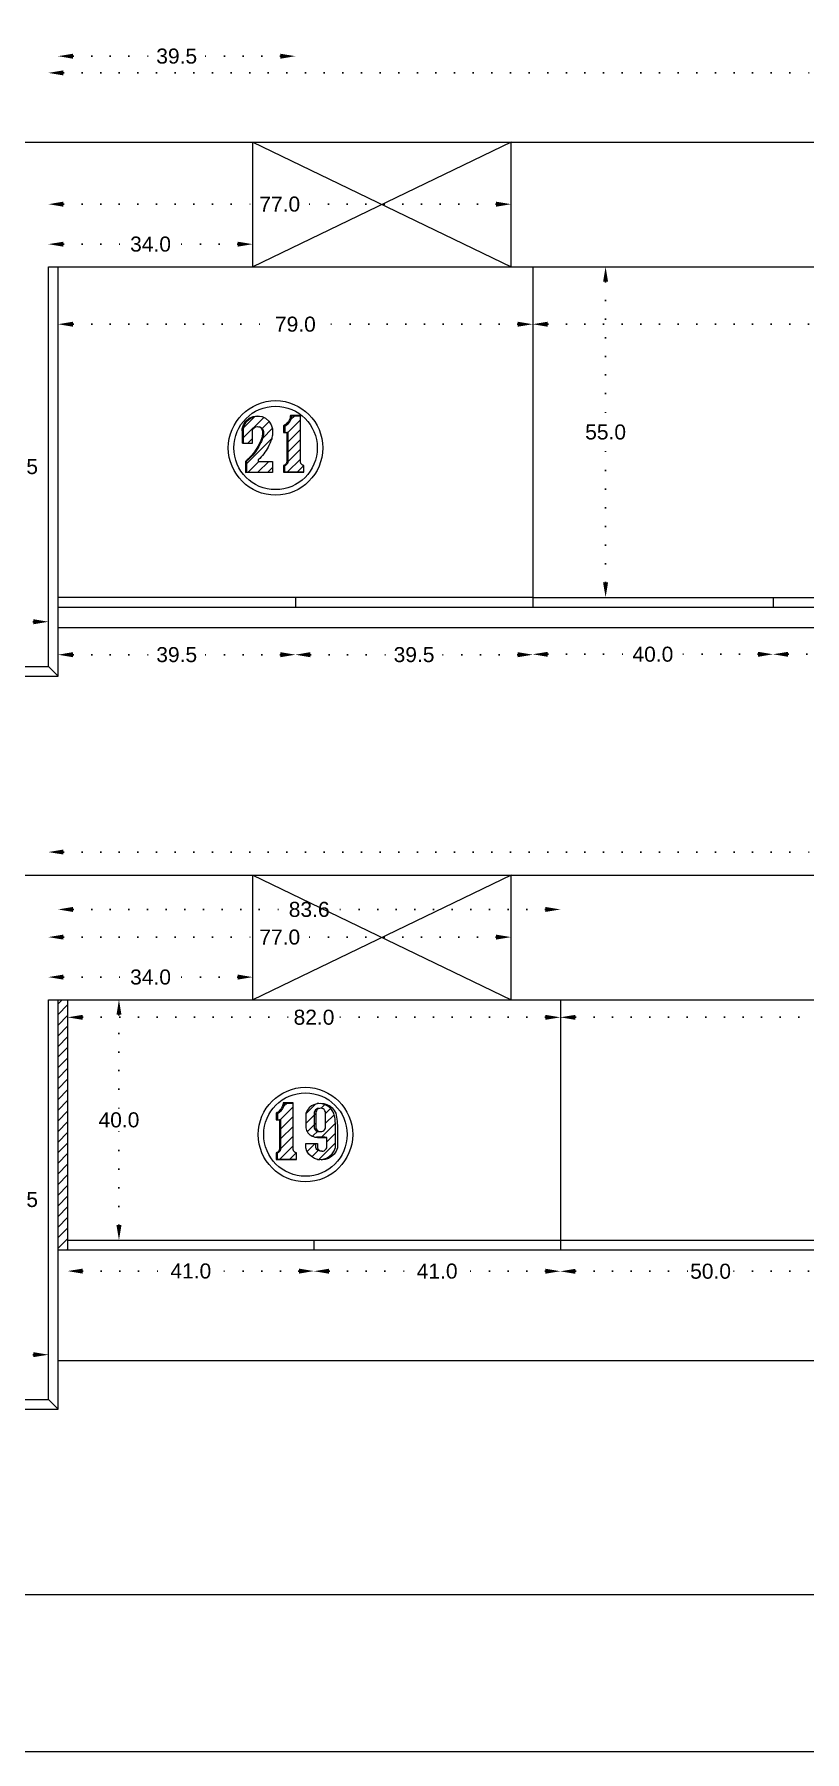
# Model space of a CAD drawing. Header units: inches. Extents: x 104 to 9740, y 936 to 6735.
# Drawn here: x 4926.4 to 5054.6, y 1993.8 to 2279.5 of the extents above; entities that cross this region are included whole.
import ezdxf

# ---------------------------------------------------------------- set-up
doc = ezdxf.new("R2010")
doc.units = ezdxf.units.IN
doc.header["$MEASUREMENT"] = 0
doc.linetypes.add('ACAD_ISO07W100', pattern=[3, 0, -3])
doc.styles.get("Standard").update_dxf_attribs({"font": 'arial.ttf'})
doc.dimstyles.new('Copy of Standard', dxfattribs={"dimtxt": 2.5, "dimasz": 2.5, "dimexe": 0.18, "dimexo": 0.0625, "dimgap": 0.09, "dimtad": 0, "dimtih": 1, "dimtoh": 1, "dimdec": 1, "dimzin": 0, "dimdsep": 46, "dimtxsty": 'Standard', "dimcen": 0.09, "dimse1": 1, "dimse2": 1, "dimadec": 0, "dimazin": 0, "dimtfac": 1, "dimtdec": 1, "dimtix": 1, "dimtofl": 0, "dimtmove": 0, "dimatfit": 3, "dimfxl": 1, "dimtolj": 1, "dimtzin": 0, "dimarcsym": 0})
pattern_1 = [(45, (4276.5393, 2667.8275), (-0.8148213, 0.8148213), [])]
pattern_2 = [(45, (4307.1, 2783.7277), (-0.8148213, 0.8148213), [])]

# ---------------------------------------------------------------- blocks, each defined once
blk = doc.blocks.new('*D622')
at = {"color": 0, "linetype": 'ACAD_ISO07W100', "lineweight": -2, "transparency": 16777216}
for p, q in [((4931.26, 2143.43), (5058.33, 2143.43)), ((5194.06, 2143.43), (5067, 2143.43))]:
    blk.add_line(p, q, dxfattribs=at)
at = {"color": 0, "transparency": 16777216}
for points in [[(4931.26, 2143.85), (4931.26, 2143.02), (4928.76, 2143.43)], [(5194.06, 2143.85), (5194.06, 2143.02), (5196.56, 2143.43)]]:
    blk.add_solid(points, dxfattribs=at)
at = {"layer": 'Defpoints', "color": 0, "transparency": 16777216}
for p in [(4928.76, 2143.43), (4928.76, 2118.87), (5196.56, 2118.87)]:
    blk.add_point(p, dxfattribs=at)
at = {"color": 0, "lineweight": 20, "transparency": 16777216, "insert": (5062.66, 2143.43), "char_height": 2.5, "attachment_point": 5}
blk.add_mtext('\\A1;267.8', dxfattribs=at)
blk = doc.blocks.new('*D623')
at = {"color": 0, "linetype": 'ACAD_ISO07W100', "lineweight": -2, "transparency": 16777216}
for p, q in [((4923.63, 2116.37), (4923.63, 2086.98)), ((4923.63, 2054.87), (4923.63, 2084.25))]:
    blk.add_line(p, q, dxfattribs=at)
at = {"color": 0, "transparency": 16777216}
for points in [[(4923.21, 2116.37), (4924.04, 2116.37), (4923.63, 2118.87)], [(4923.21, 2054.87), (4924.04, 2054.87), (4923.63, 2052.37)]]:
    blk.add_solid(points, dxfattribs=at)
at = {"layer": 'Defpoints', "color": 0, "transparency": 16777216}
for p in [(4928.76, 2118.87), (4923.63, 2052.37), (4928.76, 2052.37)]:
    blk.add_point(p, dxfattribs=at)
at = {"color": 0, "lineweight": 20, "transparency": 16777216, "insert": (4923.63, 2085.62), "char_height": 2.5, "attachment_point": 5}
blk.add_mtext('\\A1;66.5', dxfattribs=at)
blk = doc.blocks.new('*D643')
at = {"color": 0, "linetype": 'ACAD_ISO07W100', "lineweight": -2, "transparency": 16777216}
for p, q in [((4915.86, 2059.82), (4917.85, 2059.82)), ((4926.26, 2059.82), (4924.28, 2059.82))]:
    blk.add_line(p, q, dxfattribs=at)
at = {"color": 0, "transparency": 16777216}
for points in [[(4915.86, 2060.24), (4915.86, 2059.41), (4913.36, 2059.82)], [(4926.26, 2060.24), (4926.26, 2059.41), (4928.76, 2059.82)]]:
    blk.add_solid(points, dxfattribs=at)
at = {"layer": 'Defpoints', "color": 0, "transparency": 16777216}
for p in [(4913.36, 2059.82), (4913.36, 2052.37), (4928.76, 2052.37)]:
    blk.add_point(p, dxfattribs=at)
at = {"color": 0, "lineweight": 20, "transparency": 16777216, "insert": (4921.06, 2059.82), "char_height": 2.5, "attachment_point": 5}
blk.add_mtext('\\A1;15.4', dxfattribs=at)
blk = doc.blocks.new('*D647')
at = {"color": 0, "linetype": 'ACAD_ISO07W100', "lineweight": -2, "transparency": 16777216}
for p, q in [((4931.26, 2122.63), (4942.43, 2122.63)), ((4960.26, 2122.63), (4949.1, 2122.63))]:
    blk.add_line(p, q, dxfattribs=at)
at = {"color": 0, "transparency": 16777216}
for points in [[(4931.26, 2123.05), (4931.26, 2122.21), (4928.76, 2122.63)], [(4960.26, 2123.05), (4960.26, 2122.21), (4962.76, 2122.63)]]:
    blk.add_solid(points, dxfattribs=at)
at = {"layer": 'Defpoints', "color": 0, "transparency": 16777216}
for p in [(4962.76, 2122.63), (4928.76, 2118.87), (4962.76, 2118.87)]:
    blk.add_point(p, dxfattribs=at)
at = {"color": 0, "lineweight": 20, "transparency": 16777216, "insert": (4945.76, 2122.63), "char_height": 2.5, "attachment_point": 5}
blk.add_mtext('\\A1;34.0', dxfattribs=at)
blk = doc.blocks.new('*D648')
at = {"color": 0, "linetype": 'ACAD_ISO07W100', "lineweight": -2, "transparency": 16777216}
for p, q in [((4931.26, 2129.28), (4963.94, 2129.28)), ((5003.26, 2129.28), (4970.59, 2129.28))]:
    blk.add_line(p, q, dxfattribs=at)
at = {"color": 0, "transparency": 16777216}
for points in [[(4931.26, 2129.7), (4931.26, 2128.87), (4928.76, 2129.28)], [(5003.26, 2129.7), (5003.26, 2128.87), (5005.76, 2129.28)]]:
    blk.add_solid(points, dxfattribs=at)
at = {"layer": 'Defpoints', "color": 0, "transparency": 16777216}
for p in [(5005.76, 2129.28), (4928.76, 2118.87), (5005.76, 2118.87)]:
    blk.add_point(p, dxfattribs=at)
at = {"color": 0, "lineweight": 20, "transparency": 16777216, "insert": (4967.26, 2129.28), "char_height": 2.5, "attachment_point": 5}
blk.add_mtext('\\A1;77.0', dxfattribs=at)
blk = doc.blocks.new('*D653')
at = {"color": 0, "linetype": 'ACAD_ISO07W100', "lineweight": -2, "transparency": 16777216}
for p, q in [((4940.5, 2116.37), (4940.5, 2100.23)), ((4940.5, 2081.37), (4940.5, 2097.5))]:
    blk.add_line(p, q, dxfattribs=at)
at = {"color": 0, "transparency": 16777216}
for points in [[(4940.09, 2116.37), (4940.92, 2116.37), (4940.5, 2118.87)], [(4940.09, 2081.37), (4940.92, 2081.37), (4940.5, 2078.87)]]:
    blk.add_solid(points, dxfattribs=at)
at = {"layer": 'Defpoints', "color": 0, "transparency": 16777216}
for p in [(5013.96, 2118.87), (4940.5, 2078.87), (5013.96, 2078.87)]:
    blk.add_point(p, dxfattribs=at)
at = {"color": 0, "lineweight": 20, "transparency": 16777216, "insert": (4940.5, 2098.87), "char_height": 2.5, "attachment_point": 5}
blk.add_mtext('\\A1;40.0', dxfattribs=at)
blk = doc.blocks.new('*D655')
at = {"color": 0, "linetype": 'ACAD_ISO07W100', "lineweight": -2, "transparency": 16777216}
for p, q in [((5016.46, 2115.94), (5059.78, 2115.94)), ((5111.46, 2115.94), (5068.15, 2115.94))]:
    blk.add_line(p, q, dxfattribs=at)
at = {"color": 0, "transparency": 16777216}
for points in [[(5016.46, 2116.35), (5016.46, 2115.52), (5013.96, 2115.94)], [(5111.46, 2116.35), (5111.46, 2115.52), (5113.96, 2115.94)]]:
    blk.add_solid(points, dxfattribs=at)
at = {"layer": 'Defpoints', "color": 0, "transparency": 16777216}
for p in [(5113.96, 2115.94), (5013.96, 2077.27), (5113.96, 2077.27)]:
    blk.add_point(p, dxfattribs=at)
at = {"color": 0, "lineweight": 20, "transparency": 16777216, "insert": (5063.96, 2115.94), "char_height": 2.5, "attachment_point": 5}
blk.add_mtext('\\A1;100.0', dxfattribs=at)
blk = doc.blocks.new('*D656')
at = {"color": 0, "linetype": 'ACAD_ISO07W100', "lineweight": -2, "transparency": 16777216}
for p, q in [((4932.86, 2133.88), (4968.83, 2133.88)), ((5011.46, 2133.88), (4975.5, 2133.88))]:
    blk.add_line(p, q, dxfattribs=at)
at = {"color": 0, "transparency": 16777216}
for points in [[(4932.86, 2134.3), (4932.86, 2133.47), (4930.36, 2133.88)], [(5011.46, 2134.3), (5011.46, 2133.47), (5013.96, 2133.88)]]:
    blk.add_solid(points, dxfattribs=at)
at = {"layer": 'Defpoints', "color": 0, "transparency": 16777216}
for p in [(5013.96, 2133.88), (4930.36, 2118.87), (5013.96, 2077.27)]:
    blk.add_point(p, dxfattribs=at)
at = {"color": 0, "lineweight": 20, "transparency": 16777216, "insert": (4972.16, 2133.88), "char_height": 2.5, "attachment_point": 5}
blk.add_mtext('\\A1;83.6', dxfattribs=at)
blk = doc.blocks.new('*D657')
at = {"color": 0, "linetype": 'ACAD_ISO07W100', "lineweight": -2, "transparency": 16777216}
for p, q in [((4934.46, 2115.94), (4969.63, 2115.94)), ((5011.46, 2115.94), (4976.3, 2115.94))]:
    blk.add_line(p, q, dxfattribs=at)
at = {"color": 0, "transparency": 16777216}
for points in [[(4934.46, 2116.35), (4934.46, 2115.52), (4931.96, 2115.94)], [(5011.46, 2116.35), (5011.46, 2115.52), (5013.96, 2115.94)]]:
    blk.add_solid(points, dxfattribs=at)
at = {"layer": 'Defpoints', "color": 0, "transparency": 16777216}
for p in [(4931.96, 2118.87), (5013.96, 2118.87), (4931.96, 2115.94)]:
    blk.add_point(p, dxfattribs=at)
at = {"color": 0, "lineweight": 20, "transparency": 16777216, "insert": (4972.96, 2115.94), "char_height": 2.5, "attachment_point": 5}
blk.add_mtext('\\A1;82.0', dxfattribs=at)
blk = doc.blocks.new('*D619')
at = {"color": 0, "linetype": 'ACAD_ISO07W100', "lineweight": -2, "transparency": 16777216}
for p, q in [((4975.46, 2073.71), (4990.08, 2073.71)), ((5011.46, 2073.71), (4996.85, 2073.71))]:
    blk.add_line(p, q, dxfattribs=at)
at = {"color": 0, "transparency": 16777216}
for points in [[(4975.46, 2074.12), (4975.46, 2073.29), (4972.96, 2073.71)], [(5011.46, 2074.12), (5011.46, 2073.29), (5013.96, 2073.71)]]:
    blk.add_solid(points, dxfattribs=at)
at = {"layer": 'Defpoints', "color": 0, "transparency": 16777216}
for p in [(4972.96, 2077.27), (5013.96, 2077.27), (4972.96, 2073.71)]:
    blk.add_point(p, dxfattribs=at)
at = {"color": 0, "lineweight": 20, "transparency": 16777216, "insert": (4993.46, 2073.71), "char_height": 2.5, "attachment_point": 5}
blk.add_mtext('\\A1;41.0', dxfattribs=at)
blk = doc.blocks.new('*D620')
at = {"color": 0, "linetype": 'ACAD_ISO07W100', "lineweight": -2, "transparency": 16777216}
for p, q in [((4934.46, 2073.73), (4949.08, 2073.73)), ((4970.46, 2073.73), (4955.85, 2073.73))]:
    blk.add_line(p, q, dxfattribs=at)
at = {"color": 0, "transparency": 16777216}
for points in [[(4934.46, 2074.14), (4934.46, 2073.31), (4931.96, 2073.73)], [(4970.46, 2074.14), (4970.46, 2073.31), (4972.96, 2073.73)]]:
    blk.add_solid(points, dxfattribs=at)
at = {"layer": 'Defpoints', "color": 0, "transparency": 16777216}
for p in [(4931.96, 2077.27), (4972.96, 2077.27), (4931.96, 2073.73)]:
    blk.add_point(p, dxfattribs=at)
at = {"color": 0, "lineweight": 20, "transparency": 16777216, "insert": (4952.46, 2073.73), "char_height": 2.5, "attachment_point": 5}
blk.add_mtext('\\A1;41.0', dxfattribs=at)
blk = doc.blocks.new('*D661')
at = {"color": 0, "linetype": 'ACAD_ISO07W100', "lineweight": -2, "transparency": 16777216}
for p, q in [((5016.46, 2073.69), (5035.63, 2073.69)), ((5061.46, 2073.69), (5042.3, 2073.69))]:
    blk.add_line(p, q, dxfattribs=at)
at = {"color": 0, "transparency": 16777216}
for points in [[(5016.46, 2074.1), (5016.46, 2073.27), (5013.96, 2073.69)], [(5061.46, 2074.1), (5061.46, 2073.27), (5063.96, 2073.69)]]:
    blk.add_solid(points, dxfattribs=at)
at = {"layer": 'Defpoints', "color": 0, "transparency": 16777216}
for p in [(5013.96, 2077.27), (5063.96, 2077.27), (5013.96, 2073.69)]:
    blk.add_point(p, dxfattribs=at)
at = {"color": 0, "lineweight": 20, "transparency": 16777216, "insert": (5038.96, 2073.69), "char_height": 2.5, "attachment_point": 5}
blk.add_mtext('\\A1;50.0', dxfattribs=at)
blk = doc.blocks.new('*D626')
at = {"color": 0, "linetype": 'ACAD_ISO07W100', "lineweight": -2, "transparency": 16777216}
for p, q in [((4931.26, 2273.04), (5058.33, 2273.04)), ((5194.06, 2273.04), (5067, 2273.04))]:
    blk.add_line(p, q, dxfattribs=at)
at = {"color": 0, "transparency": 16777216}
for points in [[(4931.26, 2273.46), (4931.26, 2272.62), (4928.76, 2273.04)], [(5194.06, 2273.46), (5194.06, 2272.62), (5196.56, 2273.04)]]:
    blk.add_solid(points, dxfattribs=at)
at = {"layer": 'Defpoints', "color": 0, "transparency": 16777216}
for p in [(4928.76, 2273.04), (4928.76, 2240.79), (5196.56, 2240.79)]:
    blk.add_point(p, dxfattribs=at)
at = {"color": 0, "lineweight": 20, "transparency": 16777216, "insert": (5062.66, 2273.04), "char_height": 2.5, "attachment_point": 5}
blk.add_mtext('\\A1;267.8', dxfattribs=at)
blk = doc.blocks.new('*D627')
at = {"color": 0, "linetype": 'ACAD_ISO07W100', "lineweight": -2, "transparency": 16777216}
for p, q in [((4923.63, 2238.29), (4923.63, 2208.9)), ((4923.63, 2176.79), (4923.63, 2206.17))]:
    blk.add_line(p, q, dxfattribs=at)
at = {"color": 0, "transparency": 16777216}
for points in [[(4923.21, 2238.29), (4924.04, 2238.29), (4923.63, 2240.79)], [(4923.21, 2176.79), (4924.04, 2176.79), (4923.63, 2174.29)]]:
    blk.add_solid(points, dxfattribs=at)
at = {"layer": 'Defpoints', "color": 0, "transparency": 16777216}
for p in [(4928.76, 2240.79), (4923.63, 2174.29), (4928.76, 2174.29)]:
    blk.add_point(p, dxfattribs=at)
at = {"color": 0, "lineweight": 20, "transparency": 16777216, "insert": (4923.63, 2207.54), "char_height": 2.5, "attachment_point": 5}
blk.add_mtext('\\A1;66.5', dxfattribs=at)
blk = doc.blocks.new('*D628')
at = {"color": 0, "linetype": 'ACAD_ISO07W100', "lineweight": -2, "transparency": 16777216}
for p, q in [((4915.86, 2181.74), (4917.85, 2181.74)), ((4926.26, 2181.74), (4924.28, 2181.74))]:
    blk.add_line(p, q, dxfattribs=at)
at = {"color": 0, "transparency": 16777216}
for points in [[(4915.86, 2182.16), (4915.86, 2181.32), (4913.36, 2181.74)], [(4926.26, 2182.16), (4926.26, 2181.32), (4928.76, 2181.74)]]:
    blk.add_solid(points, dxfattribs=at)
at = {"layer": 'Defpoints', "color": 0, "transparency": 16777216}
for p in [(4913.36, 2181.74), (4913.36, 2174.29), (4928.76, 2174.29)]:
    blk.add_point(p, dxfattribs=at)
at = {"color": 0, "lineweight": 20, "transparency": 16777216, "insert": (4921.06, 2181.74), "char_height": 2.5, "attachment_point": 5}
blk.add_mtext('\\A1;15.4', dxfattribs=at)
blk = doc.blocks.new('*D632')
at = {"color": 0, "linetype": 'ACAD_ISO07W100', "lineweight": -2, "transparency": 16777216}
for p, q in [((4931.26, 2244.55), (4942.43, 2244.55)), ((4960.26, 2244.55), (4949.1, 2244.55))]:
    blk.add_line(p, q, dxfattribs=at)
at = {"color": 0, "transparency": 16777216}
for points in [[(4931.26, 2244.96), (4931.26, 2244.13), (4928.76, 2244.55)], [(4960.26, 2244.96), (4960.26, 2244.13), (4962.76, 2244.55)]]:
    blk.add_solid(points, dxfattribs=at)
at = {"layer": 'Defpoints', "color": 0, "transparency": 16777216}
for p in [(4962.76, 2244.55), (4928.76, 2240.79), (4962.76, 2240.79)]:
    blk.add_point(p, dxfattribs=at)
at = {"color": 0, "lineweight": 20, "transparency": 16777216, "insert": (4945.76, 2244.55), "char_height": 2.5, "attachment_point": 5}
blk.add_mtext('\\A1;34.0', dxfattribs=at)
blk = doc.blocks.new('*D633')
at = {"color": 0, "linetype": 'ACAD_ISO07W100', "lineweight": -2, "transparency": 16777216}
for p, q in [((4931.26, 2251.2), (4963.94, 2251.2)), ((5003.26, 2251.2), (4970.59, 2251.2))]:
    blk.add_line(p, q, dxfattribs=at)
at = {"color": 0, "transparency": 16777216}
for points in [[(4931.26, 2251.62), (4931.26, 2250.78), (4928.76, 2251.2)], [(5003.26, 2251.62), (5003.26, 2250.78), (5005.76, 2251.2)]]:
    blk.add_solid(points, dxfattribs=at)
at = {"layer": 'Defpoints', "color": 0, "transparency": 16777216}
for p in [(5005.76, 2251.2), (4928.76, 2240.79), (5005.76, 2240.79)]:
    blk.add_point(p, dxfattribs=at)
at = {"color": 0, "lineweight": 20, "transparency": 16777216, "insert": (4967.26, 2251.2), "char_height": 2.5, "attachment_point": 5}
blk.add_mtext('\\A1;77.0', dxfattribs=at)
blk = doc.blocks.new('*D637')
at = {"color": 0, "linetype": 'ACAD_ISO07W100', "lineweight": -2, "transparency": 16777216}
for p, q in [((4972.36, 2176.26), (4986.27, 2176.26)), ((5006.86, 2176.26), (4992.96, 2176.26))]:
    blk.add_line(p, q, dxfattribs=at)
at = {"color": 0, "transparency": 16777216}
for points in [[(4972.36, 2176.68), (4972.36, 2175.84), (4969.86, 2176.26)], [(5006.86, 2176.68), (5006.86, 2175.84), (5009.36, 2176.26)]]:
    blk.add_solid(points, dxfattribs=at)
at = {"layer": 'Defpoints', "color": 0, "transparency": 16777216}
for p in [(4969.86, 2184.19), (5009.36, 2184.19), (5009.36, 2176.26)]:
    blk.add_point(p, dxfattribs=at)
at = {"color": 0, "lineweight": 20, "transparency": 16777216, "insert": (4989.61, 2176.26), "char_height": 2.5, "attachment_point": 5}
blk.add_mtext('\\A1;39.5', dxfattribs=at)
blk = doc.blocks.new('*D638')
at = {"color": 0, "linetype": 'ACAD_ISO07W100', "lineweight": -2, "transparency": 16777216}
for p, q in [((4932.86, 2176.26), (4946.77, 2176.26)), ((4967.36, 2176.26), (4953.46, 2176.26))]:
    blk.add_line(p, q, dxfattribs=at)
at = {"color": 0, "transparency": 16777216}
for points in [[(4932.86, 2176.68), (4932.86, 2175.84), (4930.36, 2176.26)], [(4967.36, 2176.68), (4967.36, 2175.84), (4969.86, 2176.26)]]:
    blk.add_solid(points, dxfattribs=at)
at = {"layer": 'Defpoints', "color": 0, "transparency": 16777216}
for p in [(4969.86, 2184.19), (4969.86, 2176.26), (4930.36, 2172.69)]:
    blk.add_point(p, dxfattribs=at)
at = {"color": 0, "lineweight": 20, "transparency": 16777216, "insert": (4950.11, 2176.26), "char_height": 2.5, "attachment_point": 5}
blk.add_mtext('\\A1;39.5', dxfattribs=at)
blk = doc.blocks.new('*D639')
at = {"color": 0, "linetype": 'ACAD_ISO07W100', "lineweight": -2, "transparency": 16777216}
for p, q in [((5011.86, 2231.23), (5065.18, 2231.23)), ((5126.86, 2231.23), (5073.55, 2231.23))]:
    blk.add_line(p, q, dxfattribs=at)
at = {"color": 0, "transparency": 16777216}
for points in [[(5011.86, 2231.65), (5011.86, 2230.82), (5009.36, 2231.23)], [(5126.86, 2231.65), (5126.86, 2230.82), (5129.36, 2231.23)]]:
    blk.add_solid(points, dxfattribs=at)
at = {"layer": 'Defpoints', "color": 0, "transparency": 16777216}
for p in [(5009.36, 2240.79), (5129.36, 2240.79), (5129.36, 2231.23)]:
    blk.add_point(p, dxfattribs=at)
at = {"color": 0, "lineweight": 20, "transparency": 16777216, "insert": (5069.36, 2231.23), "char_height": 2.5, "attachment_point": 5}
blk.add_mtext('\\A1;120.0', dxfattribs=at)
blk = doc.blocks.new('*D640')
at = {"color": 0, "linetype": 'ACAD_ISO07W100', "lineweight": -2, "transparency": 16777216}
for p, q in [((4932.86, 2231.23), (4966.54, 2231.23)), ((5006.86, 2231.23), (4973.19, 2231.23))]:
    blk.add_line(p, q, dxfattribs=at)
at = {"color": 0, "transparency": 16777216}
for points in [[(4932.86, 2231.65), (4932.86, 2230.82), (4930.36, 2231.23)], [(5006.86, 2231.65), (5006.86, 2230.82), (5009.36, 2231.23)]]:
    blk.add_solid(points, dxfattribs=at)
at = {"layer": 'Defpoints', "color": 0, "transparency": 16777216}
for p in [(4930.36, 2240.79), (5009.36, 2240.79), (5009.36, 2231.23)]:
    blk.add_point(p, dxfattribs=at)
at = {"color": 0, "lineweight": 20, "transparency": 16777216, "insert": (4969.86, 2231.23), "char_height": 2.5, "attachment_point": 5}
blk.add_mtext('\\A1;79.0', dxfattribs=at)
blk = doc.blocks.new('*D611')
at = {"color": 0, "linetype": 'ACAD_ISO07W100', "lineweight": -2, "transparency": 16777216}
for p, q in [((5051.86, 2176.33), (5065.98, 2176.33)), ((5086.86, 2176.33), (5072.75, 2176.33))]:
    blk.add_line(p, q, dxfattribs=at)
at = {"color": 0, "transparency": 16777216}
for points in [[(5051.86, 2176.74), (5051.86, 2175.91), (5049.36, 2176.33)], [(5086.86, 2176.74), (5086.86, 2175.91), (5089.36, 2176.33)]]:
    blk.add_solid(points, dxfattribs=at)
at = {"layer": 'Defpoints', "color": 0, "transparency": 16777216}
for p in [(5049.36, 2184.19), (5089.36, 2184.19), (5049.36, 2176.33)]:
    blk.add_point(p, dxfattribs=at)
at = {"color": 0, "lineweight": 20, "transparency": 16777216, "insert": (5069.36, 2176.33), "char_height": 2.5, "attachment_point": 5}
blk.add_mtext('\\A1;40.0', dxfattribs=at)
blk = doc.blocks.new('*D612')
at = {"color": 0, "linetype": 'ACAD_ISO07W100', "lineweight": -2, "transparency": 16777216}
for p, q in [((5011.86, 2176.33), (5025.98, 2176.33)), ((5046.86, 2176.33), (5032.75, 2176.33))]:
    blk.add_line(p, q, dxfattribs=at)
at = {"color": 0, "transparency": 16777216}
for points in [[(5011.86, 2176.74), (5011.86, 2175.91), (5009.36, 2176.33)], [(5046.86, 2176.74), (5046.86, 2175.91), (5049.36, 2176.33)]]:
    blk.add_solid(points, dxfattribs=at)
at = {"layer": 'Defpoints', "color": 0, "transparency": 16777216}
for p in [(5009.36, 2184.19), (5049.36, 2184.19), (5009.36, 2176.33)]:
    blk.add_point(p, dxfattribs=at)
at = {"color": 0, "lineweight": 20, "transparency": 16777216, "insert": (5029.36, 2176.33), "char_height": 2.5, "attachment_point": 5}
blk.add_mtext('\\A1;40.0', dxfattribs=at)
blk = doc.blocks.new('*D665')
at = {"color": 0, "linetype": 'ACAD_ISO07W100', "lineweight": -2, "transparency": 16777216}
for p, q in [((4932.86, 2275.82), (4946.77, 2275.82)), ((4967.36, 2275.82), (4953.46, 2275.82))]:
    blk.add_line(p, q, dxfattribs=at)
at = {"color": 0, "transparency": 16777216}
for points in [[(4932.86, 2276.23), (4932.86, 2275.4), (4930.36, 2275.82)], [(4967.36, 2276.23), (4967.36, 2275.4), (4969.86, 2275.82)]]:
    blk.add_solid(points, dxfattribs=at)
at = {"layer": 'Defpoints', "color": 0, "transparency": 16777216}
for p in [(4969.86, 2369.9), (4930.36, 2284.3), (4930.36, 2275.82)]:
    blk.add_point(p, dxfattribs=at)
at = {"color": 0, "lineweight": 20, "transparency": 16777216, "insert": (4950.11, 2275.82), "char_height": 2.5, "attachment_point": 5}
blk.add_mtext('\\A1;39.5', dxfattribs=at)
blk = doc.blocks.new('*D823')
at = {"color": 0, "linetype": 'ACAD_ISO07W100', "lineweight": -2, "transparency": 16777216}
for p, q in [((5021.49, 2238.29), (5021.49, 2214.65)), ((5021.49, 2188.29), (5021.49, 2211.92))]:
    blk.add_line(p, q, dxfattribs=at)
at = {"color": 0, "transparency": 16777216}
for points in [[(5021.07, 2238.29), (5021.9, 2238.29), (5021.49, 2240.79)], [(5021.07, 2188.29), (5021.9, 2188.29), (5021.49, 2185.79)]]:
    blk.add_solid(points, dxfattribs=at)
at = {"layer": 'Defpoints', "color": 0, "transparency": 16777216}
for p in [(5009.36, 2240.79), (5021.49, 2240.79), (5009.36, 2185.79)]:
    blk.add_point(p, dxfattribs=at)
at = {"color": 0, "lineweight": 20, "transparency": 16777216, "insert": (5021.49, 2213.29), "char_height": 2.5, "attachment_point": 5}
blk.add_mtext('\\A1;55.0', dxfattribs=at)

msp = doc.modelspace()

# ---------------------------------------------------------------- hatches: boundary and pattern name
at = {"lineweight": 20}
h = msp.add_hatch(dxfattribs=at)
h.set_pattern_fill('ANSI31', color=256, scale=9.218651)
h.set_pattern_definition(pattern_2)
h.paths.add_polyline_path([(4966.04, 2208.41), (4963.68, 2208.41), (4963.68, 2208.69), (4963.93, 2208.92), (4964.16, 2209.16), (4964.38, 2209.41), (4964.59, 2209.67), (4964.79, 2209.93), (4964.98, 2210.21), (4965.15, 2210.49), (4965.32, 2210.78), (4965.47, 2211.07), (4965.61, 2211.37), (4965.74, 2211.68), (4965.79, 2211.8), (4965.86, 2211.99), (4965.92, 2212.19), (4965.97, 2212.39), (4966.02, 2212.59), (4966.05, 2212.79), (4966.07, 2213), (4966.08, 2213.2), (4966.08, 2213.41), (4966.07, 2213.61), (4966.04, 2213.82), (4965.85, 2214.51), (4965.46, 2215.13), (4964.91, 2215.6), (4964.32, 2215.87), (4963.7, 2215.96), (4962.99, 2215.86), (4962.34, 2215.56), (4961.8, 2215.09), (4961.42, 2214.48), (4961.22, 2213.8), (4961.23, 2213.08), (4961.23, 2211.43), (4962.71, 2211.43), (4962.71, 2213.6), (4962.84, 2213.86), (4963.04, 2214.04), (4963.27, 2214.16), (4963.54, 2214.21), (4963.7, 2214.18), (4963.8, 2214.16), (4963.81, 2214.16), (4963.96, 2214.14), (4964.2, 2214.02), (4964.39, 2213.83), (4964.51, 2213.6), (4964.56, 2213.34), (4964.56, 2213.17), (4964.55, 2213.01), (4964.54, 2212.84), (4964.51, 2212.67), (4964.48, 2212.51), (4964.44, 2212.35), (4964.39, 2212.19), (4964.34, 2212.03), (4964.28, 2211.87), (4964.21, 2211.72), (4964.13, 2211.55), (4963.97, 2211.23), (4963.79, 2210.91), (4963.61, 2210.61), (4963.41, 2210.31), (4963.21, 2210.02), (4962.99, 2209.73), (4962.76, 2209.46), (4962.52, 2209.19), (4962.27, 2208.93), (4962.02, 2208.68), (4961.75, 2208.44), (4961.75, 2206.62), (4966.04, 2206.62)])
h = msp.add_hatch(dxfattribs=at)
h.set_pattern_fill('ANSI31', color=256, scale=9.218651)
h.set_pattern_definition(pattern_2)
h.paths.add_polyline_path([(4971.12, 2207.77), (4971.05, 2207.8), (4970.98, 2207.84), (4970.92, 2207.89), (4970.87, 2207.95), (4970.82, 2208.01), (4970.78, 2208.07), (4970.75, 2208.14), (4970.73, 2208.22), (4970.71, 2208.29), (4970.71, 2208.37), (4970.71, 2216.01), (4969.28, 2216.01), (4969.25, 2215.83), (4969.22, 2215.66), (4969.17, 2215.48), (4969.1, 2215.32), (4969.02, 2215.16), (4968.92, 2215), (4968.82, 2214.86), (4968.7, 2214.73), (4968.57, 2214.6), (4968.43, 2214.49), (4968.28, 2214.39), (4968.12, 2214.3), (4968.12, 2213.22), (4968.43, 2213.22), (4968.67, 2213.21), (4968.67, 2208.4), (4968.66, 2208.33), (4968.64, 2208.25), (4968.62, 2208.18), (4968.58, 2208.12), (4968.54, 2208.05), (4968.5, 2207.99), (4968.45, 2207.94), (4968.39, 2207.89), (4968.33, 2207.85), (4968.26, 2207.81), (4968.19, 2207.79), (4968.12, 2207.77), (4968.12, 2206.67), (4971.26, 2206.67), (4971.26, 2207.73), (4971.19, 2207.74)])
h = msp.add_hatch(dxfattribs=at)
h.set_pattern_fill('ANSI31', color=256, scale=10, angle=180)
h.set_pattern_definition([(225, (6825.4332, 3097.5489), (0.8838835, -0.8838835), [])])
h.paths.add_polyline_path([(4930.36, 2077.27), (4931.96, 2077.27), (4931.96, 2118.87), (4930.36, 2118.87)])
h = msp.add_hatch(dxfattribs=at)
h.set_pattern_fill('ANSI31', color=256, scale=9.218651)
h.set_pattern_definition(pattern_1)
h.paths.add_polyline_path([(4969.9, 2093.44), (4969.83, 2093.47), (4969.76, 2093.52), (4969.7, 2093.56), (4969.65, 2093.62), (4969.6, 2093.68), (4969.56, 2093.75), (4969.53, 2093.82), (4969.51, 2093.89), (4969.5, 2093.97), (4969.49, 2094.04), (4969.49, 2101.68), (4968.06, 2101.68), (4968.04, 2101.51), (4968, 2101.33), (4967.95, 2101.16), (4967.88, 2100.99), (4967.8, 2100.83), (4967.71, 2100.68), (4967.6, 2100.53), (4967.48, 2100.4), (4967.35, 2100.27), (4967.21, 2100.16), (4967.06, 2100.06), (4966.9, 2099.98), (4966.9, 2098.89), (4967.21, 2098.89), (4967.45, 2098.88), (4967.45, 2094.07), (4967.44, 2094), (4967.42, 2093.93), (4967.4, 2093.86), (4967.37, 2093.79), (4967.33, 2093.73), (4967.28, 2093.67), (4967.23, 2093.61), (4967.17, 2093.56), (4967.11, 2093.52), (4967.04, 2093.49), (4966.97, 2093.46), (4966.9, 2093.44), (4966.9, 2092.34), (4970.05, 2092.34), (4970.05, 2093.4), (4969.97, 2093.42)])
h = msp.add_hatch(dxfattribs=at)
h.set_pattern_fill('ANSI31', color=256, scale=9.218651)
h.set_pattern_definition(pattern_1)
h.paths.add_polyline_path([(4976.53, 2096.94), (4976.54, 2097.07), (4976.54, 2097.37), (4976.55, 2097.68), (4976.54, 2097.98), (4976.53, 2098.29), (4976.5, 2098.65), (4976.46, 2098.98), (4976.41, 2099.31), (4976.34, 2099.64), (4976.26, 2099.97), (4976.01, 2100.43), (4975.68, 2100.83), (4975.27, 2101.17), (4974.81, 2101.41), (4974.31, 2101.57), (4973.78, 2101.62), (4973.47, 2101.59), (4973.04, 2101.46), (4972.57, 2101.21), (4972.16, 2100.87), (4971.83, 2100.46), (4971.58, 2100), (4971.58, 2097.56), (4971.64, 2097.34), (4971.72, 2097.13), (4971.83, 2096.93), (4971.96, 2096.74), (4972.11, 2096.57), (4972.28, 2096.42), (4972.47, 2096.28), (4972.66, 2096.17), (4972.87, 2096.09), (4973.09, 2096.02), (4973.32, 2095.98), (4973.35, 2095.98), (4974.77, 2095.98), (4975.07, 2095.97), (4975.07, 2094.24), (4975, 2094.08), (4974.9, 2093.95), (4974.78, 2093.83), (4974.63, 2093.75), (4974.48, 2093.7), (4974.31, 2093.68), (4974.14, 2093.7), (4973.85, 2093.73), (4973.69, 2093.78), (4973.55, 2093.87), (4973.42, 2093.98), (4973.33, 2094.11), (4973.26, 2094.26), (4973.26, 2094.93), (4971.58, 2094.93), (4971.58, 2094.24), (4971.79, 2093.68), (4972.12, 2093.19), (4972.55, 2092.78), (4973.06, 2092.48), (4973.55, 2092.31), (4973.92, 2092.27), (4974.5, 2092.33), (4975.06, 2092.52), (4975.56, 2092.83), (4975.99, 2093.23), (4976.31, 2093.72), (4976.53, 2094.26)])
h.paths.add_polyline_path([(4974.72, 2097.24), (4974.59, 2097.11), (4974.43, 2097.02), (4974.26, 2096.96), (4974.07, 2096.94), (4973.89, 2096.96), (4973.72, 2097.02), (4973.56, 2097.11), (4973.43, 2097.24), (4973.32, 2097.39), (4973.25, 2097.56), (4973.25, 2100), (4973.28, 2100.21), (4973.36, 2100.41), (4973.49, 2100.58), (4973.66, 2100.71), (4973.86, 2100.79), (4974.07, 2100.82), (4974.29, 2100.79), (4974.48, 2100.71), (4974.65, 2100.58), (4974.78, 2100.41), (4974.87, 2100.21), (4974.89, 2100), (4974.89, 2097.56), (4974.82, 2097.39)], flags=16)

# ---------------------------------------------------------------- linework, layer by layer
for p, q in [((4696.86, 2261.49), (5289.06, 2261.49)), ((4962.76, 2240.79), (4962.76, 2261.49)), ((5005.76, 2261.49), (4962.76, 2240.79)), ((4962.76, 2261.49), (5005.76, 2240.79)), ((5005.76, 2240.79), (5005.76, 2261.49)), ((4928.76, 2174.29), (4928.76, 2240.79)), ((4928.76, 2240.79), (5196.56, 2240.79)), ((4928.76, 2240.79), (4962.76, 2240.79)), ((4928.76, 2240.79), (5005.76, 2240.79)), ((4930.36, 2172.69), (4930.36, 2240.79)), ((5009.36, 2240.79), (5009.36, 2184.19)), ((4968.12, 2214.3), (4968.12, 2213.22)), ((4968.12, 2206.67), (4971.26, 2206.67)), ((5009.36, 2185.79), (4930.36, 2185.79)), ((4969.86, 2185.79), (4969.86, 2184.19)), ((5009.36, 2185.79), (5129.36, 2185.79)), ((5049.36, 2185.79), (5049.36, 2184.19)), ((4930.36, 2184.19), (5129.36, 2184.19)), ((4930.36, 2180.79), (5196.56, 2180.79)), ((4913.36, 2174.29), (4928.76, 2174.29)), ((4930.36, 2172.69), (4928.76, 2174.29)), ((4913.36, 2172.69), (4930.36, 2172.69)), ((4696.86, 2139.57), (5289.06, 2139.57)), ((4962.76, 2118.87), (4962.76, 2139.57)), ((5005.76, 2139.57), (4962.76, 2118.87)), ((4962.76, 2139.57), (5005.76, 2118.87)), ((5005.76, 2118.87), (5005.76, 2139.57)), ((4928.76, 2052.37), (4928.76, 2118.87)), ((4928.76, 2118.87), (5196.56, 2118.87)), ((4928.76, 2118.87), (4962.76, 2118.87)), ((4928.76, 2118.87), (5005.76, 2118.87)), ((4930.36, 2050.77), (4930.36, 2118.87)), ((4931.96, 2118.87), (4931.96, 2077.27)), ((5013.96, 2118.87), (5013.96, 2077.27)), ((4966.9, 2099.98), (4966.9, 2098.89)), ((4966.9, 2092.34), (4970.05, 2092.34)), ((4930.36, 2077.27), (5194.96, 2077.27)), ((4931.96, 2078.87), (5013.96, 2078.87)), ((4972.96, 2078.87), (4972.96, 2077.27)), ((5013.96, 2078.87), (5113.96, 2078.87)), ((4930.36, 2058.87), (5194.96, 2058.87)), ((4913.36, 2052.37), (4928.76, 2052.37)), ((4930.36, 2050.77), (4928.76, 2052.37)), ((4913.36, 2050.77), (4930.36, 2050.77))]:
    msp.add_line(p, q, dxfattribs=at)
for points in [[(4602.67, 1993.79), (5450.89, 1993.79), (5450.89, 2593.54), (4602.67, 2593.54)], [(4610.63, 2019.91), (5442.7, 2019.91), (5441.36, 2560.86), (4609.28, 2560.86)], [(4974.31, 2092.22), (4974.31, 2092.23), (4974.21, 2092.22)]]:
    msp.add_lwpolyline(points, close=True, dxfattribs=at)
for points in [[(4961.04, 2211.43), (4961.04, 2213.09), (4961.03, 2213.82), (4961.23, 2214.51), (4961.62, 2215.13), (4962.16, 2215.6), (4962.82, 2215.9), (4963.54, 2216.01), (4964.26, 2215.9), (4964.32, 2215.87), (4964.91, 2215.6), (4965.46, 2215.13), (4965.85, 2214.51), (4966.04, 2213.82), (4966.07, 2213.61), (4966.08, 2213.41), (4966.08, 2213.2), (4966.07, 2213), (4966.05, 2212.79), (4966.02, 2212.59), (4965.97, 2212.39), (4965.92, 2212.19), (4965.86, 2211.99), (4965.79, 2211.8), (4965.74, 2211.68), (4965.61, 2211.37), (4965.47, 2211.07), (4965.32, 2210.78), (4965.15, 2210.49), (4964.98, 2210.21), (4964.79, 2209.93), (4964.59, 2209.67), (4964.38, 2209.41), (4964.16, 2209.16), (4963.93, 2208.92), (4963.68, 2208.69), (4963.68, 2208.41), (4966.04, 2208.41), (4966.04, 2206.62), (4966.04, 2206.57), (4961.57, 2206.57)], [(4961.04, 2211.43), (4961.23, 2211.43), (4962.71, 2211.43), (4962.71, 2213.55), (4962.72, 2213.62), (4962.84, 2213.86), (4963.04, 2214.04), (4963.27, 2214.16), (4963.54, 2214.21), (4963.7, 2214.18), (4963.8, 2214.16), (4963.81, 2214.16)], [(4961.23, 2211.43), (4961.23, 2213.08), (4961.22, 2213.8), (4961.42, 2214.48), (4961.8, 2215.09), (4962.34, 2215.56), (4962.99, 2215.86), (4963.7, 2215.96), (4964.32, 2215.87)], [(4964.23, 2213.86), (4964.04, 2214.04), (4963.81, 2214.16), (4963.96, 2214.14), (4964.2, 2214.02), (4964.39, 2213.83), (4964.51, 2213.6), (4964.56, 2213.34), (4964.56, 2213.17), (4964.55, 2213.01), (4964.54, 2212.84), (4964.51, 2212.67), (4964.48, 2212.51), (4964.44, 2212.35), (4964.39, 2212.19), (4964.34, 2212.03), (4964.28, 2211.87), (4964.21, 2211.72), (4964.13, 2211.55), (4963.97, 2211.23), (4963.79, 2210.91), (4963.61, 2210.61), (4963.41, 2210.31), (4963.21, 2210.02), (4962.99, 2209.73), (4962.76, 2209.46), (4962.52, 2209.19), (4962.27, 2208.93), (4962.02, 2208.68), (4961.75, 2208.44)], [(4967.88, 2206.62), (4971.26, 2206.62), (4971.26, 2206.67), (4971.26, 2207.73), (4971.19, 2207.74), (4971.12, 2207.77), (4971.05, 2207.8), (4970.98, 2207.84), (4970.92, 2207.89), (4970.87, 2207.95), (4970.82, 2208.01), (4970.78, 2208.07), (4970.75, 2208.14), (4970.73, 2208.22), (4970.71, 2208.29), (4970.71, 2208.37), (4970.71, 2216.01), (4970.71, 2216.06), (4969.04, 2216.06), (4969.02, 2215.88), (4968.99, 2215.7), (4968.93, 2215.52), (4968.87, 2215.36), (4968.78, 2215.19), (4968.69, 2215.04), (4968.58, 2214.89), (4968.46, 2214.76), (4968.33, 2214.63), (4968.19, 2214.52), (4968.04, 2214.42), (4967.88, 2214.33), (4967.88, 2213.22), (4968.12, 2213.22), (4968.43, 2213.22), (4968.43, 2208.37), (4968.42, 2208.3), (4968.4, 2208.22), (4968.38, 2208.15), (4968.34, 2208.08), (4968.3, 2208.02), (4968.26, 2207.96), (4968.21, 2207.9), (4968.15, 2207.86), (4968.09, 2207.81), (4968.02, 2207.78), (4967.95, 2207.75), (4967.88, 2207.73), (4967.88, 2206.62), (4968.12, 2206.67), (4968.12, 2207.77), (4968.19, 2207.79), (4968.26, 2207.81), (4968.33, 2207.85), (4968.39, 2207.89), (4968.45, 2207.94), (4968.5, 2207.99), (4968.54, 2208.05), (4968.58, 2208.12), (4968.62, 2208.18), (4968.64, 2208.25), (4968.66, 2208.33), (4968.67, 2208.4), (4968.67, 2213.21), (4968.43, 2213.22)], [(4967.88, 2214.33), (4968.12, 2214.3), (4968.28, 2214.39), (4968.43, 2214.49), (4968.57, 2214.6), (4968.7, 2214.73), (4968.82, 2214.86), (4968.92, 2215), (4969.02, 2215.16), (4969.1, 2215.32), (4969.17, 2215.48), (4969.22, 2215.66), (4969.25, 2215.83), (4969.28, 2216.01)], [(4969.04, 2216.06), (4969.28, 2216.01), (4970.71, 2216.01)], [(4964.23, 2213.86), (4964.36, 2213.62), (4964.41, 2213.36), (4964.41, 2213.19), (4964.4, 2213.02), (4964.38, 2212.85), (4964.36, 2212.69), (4964.33, 2212.52), (4964.28, 2212.36), (4964.24, 2212.19), (4964.18, 2212.03), (4964.12, 2211.88), (4964.05, 2211.72), (4963.97, 2211.55), (4963.8, 2211.23), (4963.63, 2210.91), (4963.44, 2210.6), (4963.25, 2210.3), (4963.04, 2210), (4962.82, 2209.72), (4962.59, 2209.44), (4962.35, 2209.17), (4962.09, 2208.91), (4961.83, 2208.66), (4961.57, 2208.41), (4961.57, 2206.57), (4961.75, 2206.62), (4966.04, 2206.62)], [(4961.57, 2208.41), (4961.75, 2208.44), (4961.75, 2206.62)], [(4966.66, 2092.29), (4970.05, 2092.29), (4970.05, 2092.34), (4970.05, 2093.4), (4969.97, 2093.42), (4969.9, 2093.44), (4969.83, 2093.47), (4969.76, 2093.52), (4969.7, 2093.56), (4969.65, 2093.62), (4969.6, 2093.68), (4969.56, 2093.75), (4969.53, 2093.82), (4969.51, 2093.89), (4969.5, 2093.97), (4969.49, 2094.04), (4969.49, 2101.68), (4969.49, 2101.73), (4967.83, 2101.73), (4967.81, 2101.55), (4967.77, 2101.37), (4967.72, 2101.2), (4967.65, 2101.03), (4967.57, 2100.87), (4967.47, 2100.71), (4967.36, 2100.57), (4967.24, 2100.43), (4967.11, 2100.3), (4966.97, 2100.19), (4966.82, 2100.09), (4966.66, 2100.01), (4966.66, 2098.89), (4966.9, 2098.89), (4967.21, 2098.89), (4967.21, 2094.04), (4967.2, 2093.97), (4967.19, 2093.9), (4967.16, 2093.82), (4967.13, 2093.76), (4967.09, 2093.69), (4967.04, 2093.63), (4966.99, 2093.58), (4966.93, 2093.53), (4966.87, 2093.49), (4966.8, 2093.45), (4966.73, 2093.42), (4966.66, 2093.4), (4966.66, 2092.29), (4966.9, 2092.34), (4966.9, 2093.44), (4966.97, 2093.46), (4967.04, 2093.49), (4967.11, 2093.52), (4967.17, 2093.56), (4967.23, 2093.61), (4967.28, 2093.67), (4967.33, 2093.73), (4967.37, 2093.79), (4967.4, 2093.86), (4967.42, 2093.93), (4967.44, 2094), (4967.45, 2094.07), (4967.45, 2098.88), (4967.21, 2098.89)], [(4966.66, 2100.01), (4966.9, 2099.98), (4967.06, 2100.06), (4967.21, 2100.16), (4967.35, 2100.27), (4967.48, 2100.4), (4967.6, 2100.53), (4967.71, 2100.68), (4967.8, 2100.83), (4967.88, 2100.99), (4967.95, 2101.16), (4968, 2101.33), (4968.04, 2101.51), (4968.06, 2101.68)], [(4967.83, 2101.73), (4968.06, 2101.68), (4969.49, 2101.68)], [(4973.04, 2101.46), (4972.57, 2101.21), (4972.16, 2100.87), (4971.83, 2100.46), (4971.58, 2100), (4971.58, 2097.56), (4971.64, 2097.34), (4971.72, 2097.13), (4971.83, 2096.93), (4971.96, 2096.74), (4972.11, 2096.57), (4972.28, 2096.42), (4972.47, 2096.28), (4972.66, 2096.17), (4972.87, 2096.09), (4973.09, 2096.02), (4973.32, 2095.98), (4973.35, 2095.98), (4973.54, 2095.97), (4975.07, 2095.97)], [(4973.78, 2100.78), (4973.57, 2100.75), (4973.38, 2100.67), (4973.21, 2100.54), (4973.08, 2100.37), (4973, 2100.18), (4972.97, 2099.97), (4972.97, 2097.56), (4973.04, 2097.39), (4973.14, 2097.24), (4973.28, 2097.11), (4973.43, 2097.02), (4973.6, 2096.96), (4973.78, 2096.94), (4974.07, 2096.94), (4974.26, 2096.96), (4974.43, 2097.02), (4974.59, 2097.11), (4974.72, 2097.24), (4974.82, 2097.39), (4974.89, 2097.56), (4974.89, 2100)], [(4973.04, 2101.46), (4973.47, 2101.59), (4973.55, 2101.61), (4974.07, 2101.66), (4974.6, 2101.61), (4975.11, 2101.46), (4975.58, 2101.21), (4975.99, 2100.87), (4976.32, 2100.46), (4976.57, 2100), (4976.66, 2099.67), (4976.73, 2099.33), (4976.78, 2099), (4976.82, 2098.66), (4976.84, 2098.3), (4976.86, 2097.99), (4976.86, 2097.68), (4976.86, 2097.38), (4976.85, 2097.07), (4976.85, 2096.94), (4976.85, 2094.24), (4976.63, 2093.68), (4976.3, 2093.19), (4975.87, 2092.78), (4975.36, 2092.48), (4974.8, 2092.29), (4974.31, 2092.23)], [(4974.89, 2100), (4974.87, 2100.21), (4974.78, 2100.41), (4974.65, 2100.58), (4974.48, 2100.71), (4974.29, 2100.79), (4974.07, 2100.82), (4973.86, 2100.79), (4973.66, 2100.71), (4973.49, 2100.58), (4973.36, 2100.41), (4973.28, 2100.21), (4973.25, 2100), (4973.25, 2097.56), (4973.32, 2097.39), (4973.43, 2097.24), (4973.56, 2097.11), (4973.72, 2097.02), (4973.89, 2096.96), (4974.07, 2096.94)], [(4973.55, 2092.31), (4973.92, 2092.27), (4974.5, 2092.33), (4975.06, 2092.52), (4975.56, 2092.83), (4975.99, 2093.23), (4976.31, 2093.72), (4976.53, 2094.26), (4976.53, 2096.94), (4976.54, 2097.07), (4976.54, 2097.37), (4976.55, 2097.68), (4976.54, 2097.98), (4976.53, 2098.29), (4976.5, 2098.65), (4976.46, 2098.98), (4976.41, 2099.31), (4976.34, 2099.64), (4976.26, 2099.97), (4976.01, 2100.43), (4975.68, 2100.83), (4975.27, 2101.17), (4974.81, 2101.41), (4974.31, 2101.57), (4973.78, 2101.62), (4973.47, 2101.59)], [(4974.21, 2092.22), (4973.62, 2092.29), (4973.55, 2092.31), (4973.06, 2092.48), (4972.55, 2092.78), (4972.12, 2093.19), (4971.79, 2093.68), (4971.58, 2094.24), (4971.58, 2094.93), (4973.26, 2094.93), (4973.54, 2094.93), (4973.54, 2094.24), (4973.61, 2094.08), (4973.71, 2093.95), (4973.84, 2093.83), (4973.98, 2093.75), (4974.14, 2093.7)], [(4974.31, 2093.68), (4974.14, 2093.7), (4973.85, 2093.73), (4973.69, 2093.78), (4973.55, 2093.87), (4973.42, 2093.98), (4973.33, 2094.11), (4973.26, 2094.26), (4973.26, 2094.93)], [(4974.31, 2093.68), (4974.48, 2093.7), (4974.63, 2093.75), (4974.78, 2093.83), (4974.9, 2093.95), (4975, 2094.08), (4975.07, 2094.24), (4975.07, 2095.97), (4974.77, 2095.98), (4973.35, 2095.98)]]:
    msp.add_lwpolyline(points, dxfattribs=at)
for centre, radius in [((4966.56, 2210.66), 7.86), ((4966.56, 2210.66), 6.94), ((4971.54, 2096.44), 7.86), ((4971.54, 2096.44), 6.94)]:
    msp.add_circle(centre, radius, dxfattribs=at)

# ---------------------------------------------------------------- dimensions: what is measured, and where the dimension line sits
dim = msp.add_linear_dim(base=(4930.36, 2275.82), p1=(4969.86, 2369.9), p2=(4930.36, 2284.3), dimstyle='Copy of Standard', dxfattribs=at)
dim.commit()
dim.dimension.update_dxf_attribs({"geometry": '*D665', "text_midpoint": (4950.11, 2275.82)})
for base, p1, p2, angle, picture, middle in [((4928.76, 2273.04), (5196.56, 2240.79), (4928.76, 2240.79), 180, '*D626', (5062.66, 2273.04)), ((5005.76, 2251.2), (4928.76, 2240.79), (5005.76, 2240.79), 180, '*D633', (4967.26, 2251.2)), ((4962.76, 2244.55), (4928.76, 2240.79), (4962.76, 2240.79), 180, '*D632', (4945.76, 2244.55)), ((4923.63, 2174.29), (4928.76, 2240.79), (4928.76, 2174.29), 270, '*D627', (4923.63, 2207.54)), ((4913.36, 2181.74), (4928.76, 2174.29), (4913.36, 2174.29), 180, '*D628', (4921.06, 2181.74)), ((4928.76, 2143.43), (5196.56, 2118.87), (4928.76, 2118.87), 180, '*D622', (5062.66, 2143.43)), ((5005.76, 2129.28), (4928.76, 2118.87), (5005.76, 2118.87), 180, '*D648', (4967.26, 2129.28)), ((4962.76, 2122.63), (4928.76, 2118.87), (4962.76, 2118.87), 180, '*D647', (4945.76, 2122.63)), ((4923.63, 2052.37), (4928.76, 2118.87), (4928.76, 2052.37), 270, '*D623', (4923.63, 2085.62)), ((4940.5, 2078.87), (5013.96, 2118.87), (5013.96, 2078.87), 90, '*D653', (4940.5, 2098.87)), ((4913.36, 2059.82), (4928.76, 2052.37), (4913.36, 2052.37), 180, '*D643', (4921.06, 2059.82))]:
    dim = msp.add_linear_dim(base=base, p1=p1, p2=p2, angle=angle, dimstyle='Copy of Standard', dxfattribs=at)
    dim.commit()
    dim.dimension.update_dxf_attribs({"geometry": picture, "text_midpoint": middle, "dimtype": 160})
for base, p1, p2, angle, picture, middle in [((5009.36, 2231.23), (4930.36, 2240.79), (5009.36, 2240.79), 180, '*D640', (4969.86, 2231.23)), ((5129.36, 2231.23), (5009.36, 2240.79), (5129.36, 2240.79), 180, '*D639', (5069.36, 2231.23)), ((5021.49, 2240.79), (5009.36, 2185.79), (5009.36, 2240.79), 270, '*D823', (5021.49, 2213.29)), ((4969.86, 2176.26), (4930.36, 2172.69), (4969.86, 2184.19), 180, '*D638', (4950.11, 2176.26)), ((5009.36, 2176.26), (4969.86, 2184.19), (5009.36, 2184.19), 180, '*D637', (4989.61, 2176.26)), ((5009.36, 2176.33), (5049.36, 2184.19), (5009.36, 2184.19), 180, '*D612', (5029.36, 2176.33)), ((5049.36, 2176.33), (5089.36, 2184.19), (5049.36, 2184.19), 180, '*D611', (5069.36, 2176.33)), ((5013.96, 2133.88), (4930.36, 2118.87), (5013.96, 2077.27), 180, '*D656', (4972.16, 2133.88)), ((4931.96, 2115.94), (5013.96, 2118.87), (4931.96, 2118.87), 180, '*D657', (4972.96, 2115.94)), ((5113.96, 2115.94), (5013.96, 2077.27), (5113.96, 2077.27), 180, '*D655', (5063.96, 2115.94)), ((4931.96, 2073.73), (4972.96, 2077.27), (4931.96, 2077.27), 180, '*D620', (4952.46, 2073.73)), ((4972.96, 2073.71), (5013.96, 2077.27), (4972.96, 2077.27), 180, '*D619', (4993.46, 2073.71)), ((5013.96, 2073.69), (5063.96, 2077.27), (5013.96, 2077.27), 180, '*D661', (5038.96, 2073.69))]:
    dim = msp.add_linear_dim(base=base, p1=p1, p2=p2, angle=angle, dimstyle='Copy of Standard', dxfattribs=at)
    dim.commit()
    dim.dimension.update_dxf_attribs({"geometry": picture, "text_midpoint": middle})

doc.saveas('drawing.dxf')
